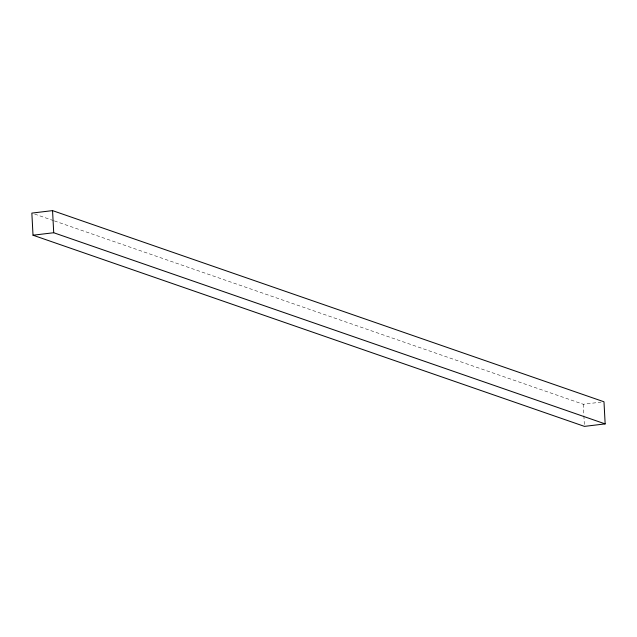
<?xml version="1.0" encoding="UTF-8"?>
<svg xmlns="http://www.w3.org/2000/svg" width="637" height="637" viewBox="0 0 637 637"><rect width="100%" height="100%" fill="white"/><g stroke="black" fill="none" stroke-linecap="round" stroke-linejoin="round"><path stroke-width="0.48" stroke-dasharray="3.19 2.39" d="M54.4 220.912L583.285 404.264L601.033 402.138M34.669 214.072L53.46 220.593M583.285 404.264L583.842 414.846M583.89 415.802L584.344 424.457"/><path stroke-width="0.96" d="M52.553 210.616L31.85 213.1L33.013 235.212L584.447 426.384L605.15 423.9L603.987 401.788L52.553 210.616L53.715 232.736L605.15 423.9M33.013 235.212L53.715 232.736"/></g></svg>
